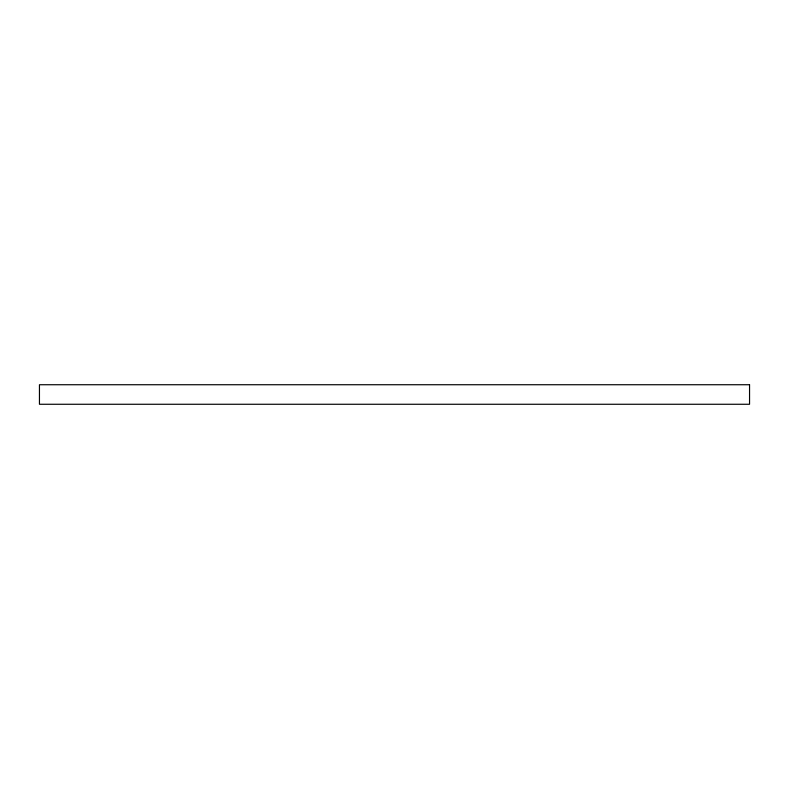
<?xml version="1.0" encoding="UTF-8"?>
<svg xmlns="http://www.w3.org/2000/svg" width="789" height="789" viewBox="0 0 789 789"><rect width="100%" height="100%" fill="white"/><g stroke="black" fill="none" stroke-linecap="round" stroke-linejoin="round"><path stroke-width="1.18" d="M749.55 384.736L39.45 384.736L39.45 404.264L749.55 404.264L749.55 384.736"/></g></svg>
